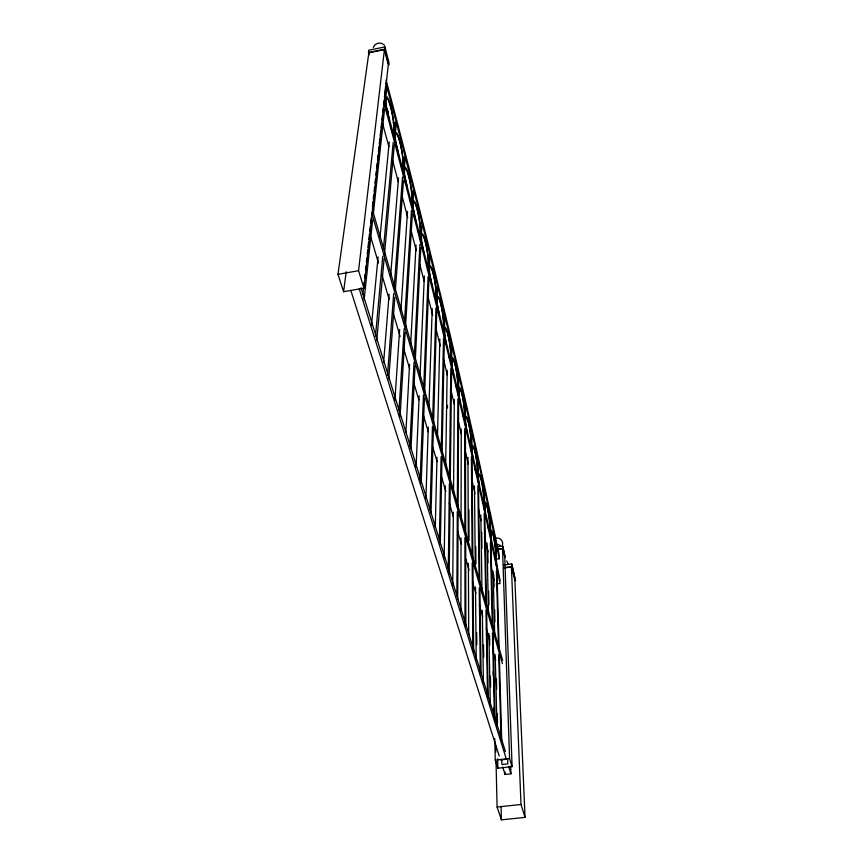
<?xml version="1.0" encoding="UTF-8"?>
<svg xmlns="http://www.w3.org/2000/svg" width="863" height="863" viewBox="0 0 863 863"><rect width="100%" height="100%" fill="white"/><g stroke="black" fill="none" stroke-linecap="round" stroke-linejoin="round"><path stroke-width="1.29" d="M460.896 610.713L461.036 538.037M461.079 517.854L461.252 429.03M457.724 598.911L458.113 514.391M458.134 509.03L458.62 401.705M458.652 394.995L458.728 378.9M456.851 596.106L457.293 511.619M457.325 506.257L457.886 398.976M457.908 394.952L458.005 376.171M452.708 585.934L453.355 512.18M453.517 493.409L454.337 399.526M448.307 568.685L449.375 483.949M449.44 478.566L450.831 368.274M450.907 361.554L451.101 346.753L451.834 349.58L451.651 365.729M449.192 574.316L450.227 486.84M450.281 481.457L451.597 369.763M444.165 558.523L445.34 485.88M445.686 464.359L447.207 370.205M447.433 408.026L447.476 405.33M440.303 544.424L442.029 457.012M442.126 451.629L444.326 340M444.38 337.314L444.725 319.828L443.96 316.904L443.625 333.032M439.375 540.011L441.09 456.678M441.252 448.62L443.517 338.404M435.286 527.185L436.98 457.293M437.476 437.131L439.86 339.008M430.011 509.936L432.46 426.451M432.697 418.372L435.934 307.962M436.128 301.23L436.57 286.419L437.358 289.461L436.905 305.631M431.015 513.161L433.42 428.264M433.582 422.87L436.786 309.666M425.891 498.469L428.275 427.099M428.943 406.894L432.223 308.587M421.187 483.129L424.413 398.318M424.672 391.586L429.019 277.152M429.127 274.456L429.742 258.307L428.911 255.146L428.339 269.936M420.141 479.752L423.453 395.017M423.657 389.645L428.07 276.667M416.085 466.991L419.17 395.696M419.925 378.21L424.348 275.977M410.982 448.846L415.038 365.707M415.362 359.008L420.788 247.713M421.047 242.352L421.824 226.257M409.806 446.635L414.024 362.266M414.359 355.567L419.903 244.402M420.173 239.051L420.971 222.978M405.869 432.622L409.58 364.305M410.669 344.218L416.052 245.092M495.481 559.278L499.299 558.76L499.44 556.171M400.033 416.872L405.168 332.331M405.491 326.958L412.341 214.218M412.665 208.857L413.56 194.089L412.676 190.68L411.759 205.416M399.03 410.454L404.111 328.706M404.434 323.345L411.424 210.777M394.898 400.497L399.634 329.45M400.885 310.68L407.509 211.489M388.738 379.051L394.812 297.304M395.308 290.604L403.474 180.723M403.873 175.362L404.963 160.626L404.046 157.066L402.827 173.118M387.509 375.114L393.701 293.517M394.1 288.166L402.525 177.131M383.614 362.536L389.127 294.294M390.637 275.556L398.523 177.875M376.753 340.583L384.089 258.814M384.445 254.79L394.305 144.876M394.779 139.515L395.988 126.117L395.017 122.406L393.032 122.794M375.459 336.43L382.794 256.171M383.409 249.483L393.183 142.471M393.679 137.12L395.017 122.406M371.522 325.232L378.113 256.991M380.054 236.915L389.235 141.91M364.1 299.979L372.687 219.903M373.269 214.563L384.574 109.137M385.146 103.797L386.581 90.453L385.567 86.591L384.402 97.303M362.881 294.229L364.197 282.169M364.639 278.156L365.081 274.132M365.513 270.119L365.955 266.095M366.397 262.072L366.829 258.059M367.271 254.035L367.714 250.022M368.005 247.336L368.587 241.985M368.879 239.299L369.472 233.949M369.763 231.262L370.346 225.912M370.637 223.226L371.219 217.864M372.395 207.152L372.978 201.791M373.269 199.116L373.711 195.092M374.154 191.079L374.596 187.055M375.027 183.042L375.47 179.019M375.912 175.006L376.344 170.982M376.646 168.307L377.228 162.945M377.519 160.27L378.102 154.909M378.393 152.233L378.986 146.872M379.278 144.186L379.86 138.835M380.151 136.149L380.745 130.798M381.036 128.112L381.619 122.762M381.91 120.076L382.492 114.714M382.794 112.039L383.226 108.026M363.97 288.166L388.285 64.736L384.423 49.644L368.846 52.805L337.962 274.337L343.593 291.705L363.97 288.166L358.566 270.712L384.423 49.644M384.984 46.915L389.008 62.74L388.76 65.027L384.715 49.18L384.984 46.915L368.674 50.237L369.008 54.93M502.428 545.114C503.647 541.479 500.292 537.401 496.484 538.016M343.593 291.705L346.203 271.716M373.226 47.53L375.017 44.682L378.08 43.15L381.597 43.344L384.607 45.21M368.361 52.503L384.715 49.18M337.962 274.337L358.566 270.712M496.365 546.915L502.719 546.031L505.082 557.153L502.719 546.031M497.703 549.159L502.795 548.458M497.703 549.375L502.546 548.706L504.726 556.991L512.083 766.614L497.886 768.189L495.265 760.098L494.769 738.599M503.895 564.974L511.716 563.906L515.47 580.626L511.716 563.906M503.981 567.671L511.824 566.603M504.779 567.908L511.414 567.002L514.887 580.357L525.038 817.38L501.425 819.85L497.099 807.024L496.02 761.436M496.149 584.024L500.055 583.507C465.988 421.813 426.829 261.219 383.625 101.737M495.265 760.098L509.569 758.501L512.083 766.614M500.464 759.915L506.387 759.246L359.235 288.878M502.719 767.002L505.103 774.467L510.95 773.82L510.691 766.15M497.099 807.024L521.004 804.478L525.038 817.38M506.764 560.928L508.167 564.197M350.788 290.346L499.235 756.064M360.993 287.8L505.427 751.522M508.609 766.355L510.95 773.82M370.853 237.239L378.458 263.042M381.888 274.661L389.116 299.181M392.924 312.082L400.162 336.592M403.593 348.21L409.677 368.846M413.862 383.043L418.814 399.817M423.388 415.297L428.328 432.072M432.902 447.552L437.088 461.748M441.273 475.945L445.847 491.425M449.267 503.043L453.463 517.228M457.649 531.425L461.457 544.326M465.642 558.523L469.062 570.13M472.493 581.748L475.923 593.356M479.343 604.974L482.773 616.581M486.203 628.199L489.623 639.807M493.053 651.425L495.718 660.454M371.619 212.622L502.406 663.636M372.46 209.882L502.644 660.432M382.6 123.56L388.889 146.699M384.251 99.925C427.25 259.105 466.236 419.396 500.195 580.767M386.311 110.119L387.358 114.013M392.363 159.655L398.264 181.683M385.793 82.87C427.778 240.475 465.944 399.105 499.299 558.76M386.063 79.925C427.865 237.239 465.901 395.556 499.17 554.898M401.673 194.563L407.724 217.616M411.079 230.432L416.333 250.788M419.925 264.768L424.175 281.446M427.465 294.52L432.719 315.426M435.88 328.199L440.249 345.955M443.377 358.652L447.368 375.222M451.047 390.529L454.413 404.618M457.746 418.771L461.381 434.208M464.682 448.512L468.285 464.154M471.554 478.415L475.017 493.765M478.48 509.116L481.058 520.799M484.51 536.452L487.099 548.188M487.368 549.472L487.929 552.04M491.532 568.76L494.024 580.346M511.414 567.002L521.004 804.478M502.546 548.706L509.569 758.501M507.671 758.739L507.832 763.863L501.932 764.521L501.791 759.397M505.028 771.91L505.103 774.467M496.883 568.9L495.718 546.473L496.247 565.33M496.959 571.586L499.159 649.72M499.353 656.452L501.705 739.969M496.398 570.723L498.555 648.868M498.706 654.251L501.101 740.486M501.069 806.398L501.425 819.85M493.744 574.726L494.057 586.851M494.639 609.742L494.941 621.867M496.387 678.437L496.656 689.213M497.271 713.464L497.509 722.892M493.107 571.166L494.682 634.488M495.189 654.693L496.969 726.096M497.649 758.782L497.886 768.189M490.411 520.702L490.896 540.918M490.961 543.614L492.935 627.174M493.129 635.254L495.168 721.511M495.642 745.352L495.804 752.051M489.806 518.415L490.206 535.934M490.367 542.676L492.277 624.888M492.46 632.978L494.434 717.897M491.479 596.096L491.64 602.816M493.215 671.371L493.312 675.405M494.057 707.671L494.154 711.705M487.757 549.461L488.037 562.946M488.62 591.241L488.9 604.715M489.548 635.707L489.742 645.146M490.389 676.139L490.616 686.926M487.034 543.129L488.458 613.215M488.879 633.431L490.324 704.866M484.391 492.87L484.747 511.662M484.823 515.686L486.549 606.916M486.624 610.95L488.264 698.156M483.765 490.508L484.1 509.289M484.175 513.312L485.858 604.553M485.955 609.914L487.53 695.794M481.716 532.266L481.975 548.361M483.517 644.963L483.712 657.034M480.831 515.135L482.039 592.957M482.298 610.389L483.42 682.849M478.447 481.306L477.573 462.697L477.822 481.554M478.555 489.386L479.85 583.647M479.904 587.681L481.09 673.863M477.875 485.589L479.116 579.839M479.224 587.919L480.357 674.089M475.761 546.441L475.945 563.938M476.678 632.611L476.808 644.726M474.477 486.085L475.297 568.21M475.491 587.067L476.225 659.764M472.039 454.132L471.899 436.689L471.23 434.154L471.36 451.586M472.072 458.156L472.902 560.087M472.935 564.111L473.658 652.633M471.403 456.948L472.147 556.193M472.201 562.892L472.848 650.066M468.889 509.634L469.041 540.486M467.951 457.466L468.329 544.639M468.404 563.41L468.717 634.488M465.437 424.391L465.405 408.242L464.715 405.61L464.736 424.445M465.448 431.122L465.664 536.128M465.675 540.162L465.858 626.322M464.747 428.49L464.887 533.463M464.898 537.498L465.017 624.985M421.942 245.987A16.656 2.265 80.1 0 1 422.406 233.808A16.656 2.265 80.1 0 1 427.271 250.712A16.656 2.265 80.1 0 1 427.832 266.43M422.676 249.569A15.372 2.093 80.1 0 1 422.266 234.909A15.372 2.093 80.1 0 1 426.905 249.58A15.372 2.093 80.1 0 1 427.606 265.178M421.716 242.557A15.372 2.136 80 0 1 423.949 253.83M438.285 312.557A15.955 2.125 80.5 0 1 437.638 296.354A15.955 2.125 80.5 0 1 442.266 310.691A15.955 2.125 80.5 0 1 443.172 327.703M438.415 312.341A14.725 1.953 80.5 0 1 438.231 297.659A14.725 1.953 80.5 0 1 442.902 315.901A14.725 1.953 80.5 0 1 441.759 325.394M437.163 304.24A14.714 1.996 80.5 0 1 439.267 314.941M405.459 183.085A17.497 2.416 79.6 0 1 405.47 167.346A17.497 2.416 79.6 0 1 411.284 188.598A17.497 2.416 79.6 0 1 410.249 200.572M404.272 174.563A16.138 2.276 79.5 0 1 407.412 189.148M405.481 181.996A16.149 2.233 79.6 0 1 405.988 169.029A16.149 2.233 79.6 0 1 411.327 190.41A16.149 2.233 79.6 0 1 409.526 198.188M413.96 215.588A17.055 2.341 79.8 0 1 413.884 200.863A17.055 2.341 79.8 0 1 419.094 217.875A17.055 2.341 79.8 0 1 419.72 234.412M413.852 210.712A17.055 2.384 79.8 0 1 414.402 213.021M412.816 207.756A15.739 2.201 79.8 0 1 415.847 221.899M414.337 216.721A15.739 2.158 79.8 0 1 414.445 202.438A15.739 2.158 79.8 0 1 419.666 222.859A15.739 2.158 79.8 0 1 418.07 231.338M386.592 111.1A18.511 2.6 79.1 0 1 387.26 97.239A18.511 2.6 79.1 0 1 393.485 120.68A18.511 2.6 79.1 0 1 392.039 131.586M387.207 108.695A18.511 2.654 79 0 1 388.404 113.97M385.448 103.441A17.077 2.449 79 0 1 388.695 116.537M388.9 117.735A17.077 2.449 79 0 1 389.289 120.173M386.656 110.14A17.087 2.395 79.1 0 1 387.832 99.18A17.087 2.395 79.1 0 1 393.496 122.427A17.087 2.395 79.1 0 1 391.252 128.943M395.934 145.696A17.983 2.503 79.3 0 1 397.012 133.506A17.983 2.503 79.3 0 1 402.913 157.713A17.983 2.503 79.3 0 1 400.702 165.297M394.941 139.17A16.591 2.362 79.3 0 1 398.598 155.502M396.193 146.052A16.591 2.309 79.3 0 1 397.012 134.499A16.591 2.309 79.3 0 1 402.417 155.405A16.591 2.309 79.3 0 1 401.187 165.362M458.976 397.088A15.135 1.942 81.1 0 1 460.108 388.145A15.135 1.942 81.1 0 1 464.24 407.207A15.135 1.942 81.1 0 1 463.151 416.354M459.817 402.287A13.97 1.791 81.1 0 1 459.699 388.501A13.97 1.791 81.1 0 1 463.852 405.265A13.97 1.791 81.1 0 1 463.032 415.265M458.652 395.049A13.959 1.834 81.1 0 1 460.152 402.687M472.212 454.218A14.703 1.834 81.5 0 1 474.79 450.572A14.703 1.834 81.5 0 1 477.293 474.1M472.816 458.253A13.571 1.694 81.5 0 1 473.507 447.379A13.571 1.694 81.5 0 1 477.293 467.379A13.571 1.694 81.5 0 1 474.877 469.17M466.052 428.933A14.908 1.888 81.3 0 1 466.495 416.721A14.908 1.888 81.3 0 1 470.691 434.909A14.908 1.888 81.3 0 1 469.817 445.189M465.955 426.807A13.765 1.737 81.3 0 1 466.894 418.253A13.765 1.737 81.3 0 1 470.594 435.394A13.765 1.737 81.3 0 1 469.699 444.111M465.578 425.006A13.754 1.78 81.3 0 1 466.937 432.46M496.818 544.607A3.182 2.201 -1.3 0 1 500.518 546.322M491.144 541.004A14.207 1.694 81.9 0 1 491.727 530.529A14.207 1.694 81.9 0 1 495.362 547.347A14.207 1.694 81.9 0 1 494.801 557.983M491.737 544.661A13.118 1.564 81.9 0 1 491.435 542.352M491.306 541.252A13.118 1.564 81.9 0 1 491.856 531.586A13.118 1.564 81.9 0 1 495.2 547.11A13.118 1.564 81.9 0 1 494.682 556.915M490.702 538.447A13.107 1.597 82 0 1 491.166 540.918M452.892 373.895A15.383 1.996 80.9 0 1 452.471 371.176M451.985 367.282A15.383 1.996 80.9 0 1 453.248 358.674A15.383 1.996 80.9 0 1 457.487 378.264A15.383 1.996 80.9 0 1 456.279 387.077M453.043 373.819A14.196 1.845 80.9 0 1 452.654 371.317M452.212 367.714A14.196 1.845 80.9 0 1 453.366 359.774A14.196 1.845 80.9 0 1 457.282 377.854A14.196 1.845 80.9 0 1 456.16 385.977M451.813 365.847A14.196 1.888 80.9 0 1 453.841 377.293M478.771 484.208A14.52 1.791 81.6 0 1 479.558 474.326A14.52 1.791 81.6 0 1 483.366 491.975A14.52 1.791 81.6 0 1 482.611 502.029M478.943 484.51A13.398 1.65 81.6 0 1 479.677 475.384A13.398 1.65 81.6 0 1 483.194 491.683A13.398 1.65 81.6 0 1 482.493 500.961M478.587 482.816A13.398 1.683 81.6 0 1 479.073 485.384M445.179 340.497A15.663 2.06 80.7 0 1 444.887 338.21M444.769 337.142A15.663 2.06 80.7 0 1 446.171 328.889A15.663 2.06 80.7 0 1 450.529 349.019A15.663 2.06 80.7 0 1 449.181 357.498M445.276 339.99A14.455 1.899 80.7 0 1 445.988 329.439A14.455 1.899 80.7 0 1 450.227 347.8A14.455 1.899 80.7 0 1 449.073 356.397M444.445 335.157A14.444 1.942 80.7 0 1 446.322 344.359M429.828 276.947A16.3 2.19 80.3 0 1 430.961 266.591A16.3 2.19 80.3 0 1 435.826 287.811A16.3 2.19 80.3 0 1 434.262 296.289M430.475 280.302A15.038 2.017 80.3 0 1 430.335 266.894A15.038 2.017 80.3 0 1 434.736 281.295A15.038 2.017 80.3 0 1 435.416 296.484M429.569 274.035A15.027 2.06 80.3 0 1 431.748 285.017M485.028 512.719A14.358 1.737 81.8 0 1 485.718 502.536A14.358 1.737 81.8 0 1 489.429 519.763A14.358 1.737 81.8 0 1 488.782 530.109M485.06 511.705A13.247 1.607 81.8 0 1 486.236 504.424A13.247 1.607 81.8 0 1 489.569 522.773A13.247 1.607 81.8 0 1 487.875 527.174M485.632 516.43A13.247 1.607 81.8 0 1 485.33 514.1"/></g></svg>
